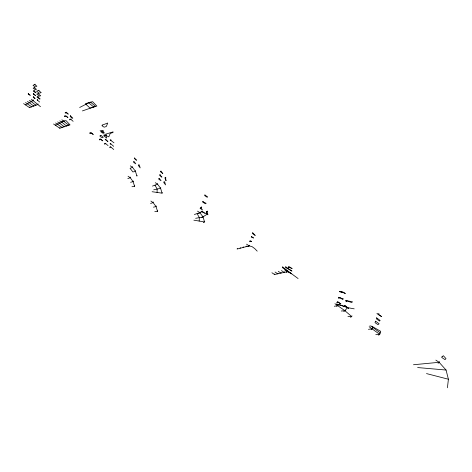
<?xml version="1.0" encoding="UTF-8"?>
<svg xmlns="http://www.w3.org/2000/svg" width="472" height="472" viewBox="0 0 472 472"><rect width="100%" height="100%" fill="white"/><g stroke="black" fill="none" stroke-linecap="round" stroke-linejoin="round"><path stroke-width="0.71" d="M157.07 192.44L157.141 189.06L155.005 185.16M199.184 221.067L199.343 217.639L197.131 213.615M447.426 387.777L448.4 379.234L446.064 370.042L439.119 362.301L435.851 360.124M25.541 104.253L25.458 104.872L29.577 107.657L37.931 104.495L38.02 103.864M28.373 94.081L28.456 93.444L28.167 93.94L30.255 95.344L28.42 93.727M31.73 106.247L31.648 106.873L27.4 103.793L27.482 103.167M33.813 105.457L33.73 106.082L29.352 102.701L29.435 102.076M29.577 107.657L29.659 107.032M35.913 104.66L35.825 105.291L31.317 101.61L31.4 100.978M33.382 99.875L33.294 100.506L25.458 104.872L23.6 103.61M37.565 100.247L37.654 99.616L37.081 99.834L39.636 102.029M55.602 124.708L55.501 125.34L59.814 128.248L70.027 124.885L65.991 120.578L62.516 121.522M62.121 126.879L62.021 127.505L57.578 124.289L57.678 123.658M64.345 126.13L64.239 126.761L59.667 123.239L59.767 122.602M59.814 128.248L59.914 127.623M66.581 125.375L66.475 126.012L61.767 122.177L61.867 121.54M63.98 120.472L63.879 121.109L55.501 125.34L53.56 124.012M67.36 125.676L68.723 125.257L68.829 124.62M101.014 131.198L100.89 131.847L103.002 133.251L104.082 132.945L103.132 130.49L101.014 131.198L104.082 132.945M378.609 335.238L379.683 334.318L380.745 331.35L371.96 326.317L369.883 325.892M130.355 177.077L130.213 177.714L133.139 181.667L134.603 186.434L131.965 186.717M132.65 166.693L132.508 167.336L135.458 171.312L136.927 176.127L137.069 175.484M133.281 181.036L133.139 181.667L130.602 182.28M135.6 170.663L135.458 171.312L132.892 171.961L130.071 168.315L132.508 167.336L130.319 165.861M134.603 186.434L134.744 185.803M153.252 201.963L153.099 202.594L156.079 206.618L157.536 211.415L154.804 211.627M157.719 183.567L157.559 184.216L160.592 188.281L162.067 193.166L152.12 191.72M156.238 205.987L156.079 206.618L153.447 207.161M160.751 187.632L160.592 188.281L153.719 189.838M157.536 211.415L157.689 210.789M162.067 193.166L162.226 192.517M200.087 212.081L199.904 212.736L198.635 213.35M203.255 216.3L203.072 216.955L204.541 221.952L203.285 222.583M204.73 221.303L204.541 221.952L193.88 220.182M237.339 248.39L237.133 249.039L249.127 245.894L251.983 246.59L254.703 248.555L257.205 251.151M240.1 248.26L240.313 247.611M243.092 247.475L243.304 246.827M246.101 246.691L246.313 246.036M249.983 241.092L249.765 241.758L250.986 241.068L251.635 241.505L249.983 241.092L250.172 240.578M247.906 246.59L249.127 245.894L249.346 245.239M271.925 272.739L274.568 274.533L274.798 273.884M277.973 273.17L277.743 273.825L275.087 272.019M281.17 272.456L280.934 273.111L278.262 271.306M284.392 271.73L284.15 272.391L281.465 270.58M286.203 272.427L287.389 271.665L287.631 271.005M371.96 326.317L372.709 327.326L372.166 328.777L371.086 329.686M338.094 304.971L336.695 306.481M354.201 308.847L347.475 307.614L338.347 304.381L337.816 305.638L334.294 306.263M345.238 310.086L343.834 311.608M352.041 315.927L350.643 317.461M372.473 328.111L372.166 328.777L368.443 329.332M375.795 334.495L379.683 334.318L379.989 333.651M438.122 363.322L439.479 361.629M347.475 307.614L344.949 310.747L341.268 311.007M194.375 214.483L199.904 212.736L202.258 211.232L204.476 213.055M100.111 130.614L100.465 130.366M206.335 211.898L207.568 211.09L207.379 211.751L206.111 212.365L207.945 214.801L207.001 211.574M110.837 143.883L110.253 144.225L110.224 143.364M79.656 107.486L89.527 102.43M201.809 217.574L207.237 214.188L201.52 211.822M127.806 178.652L130.213 177.714L128.048 176.239M152.462 186.092L157.559 184.216L155.294 182.688M110.92 147.111L109.587 147.577L110.295 146.58L113.746 149.506M82.411 110.92L94.642 106.66M150.592 203.462L153.099 202.594L150.869 201.06M105.799 143.683L104.465 144.143L104.589 143.494L105.268 143.234L108.076 145.612M88.541 102.713L85.314 103.775L90.093 108.088L96.86 106.082L92.595 101.669L88.541 102.713L93.662 106.967M105.415 134.255L113.085 131.883L112.955 132.543L110.259 133.364L108.814 136.839L104.035 134.715M70.977 119.475L69.62 119.882L69.726 119.239L70.47 119.044L73.148 121.322M274.568 274.533L287.389 271.665L291.159 273.459L298.097 278.551M195.644 218.318L203.072 216.955L199.904 212.736L197.497 211.12M413.478 364.744L439.119 362.301M347.935 316.464L351.752 316.588L344.949 310.747L334.943 303.702M417.626 367.558L446.064 370.042M338.347 304.381L336.306 304.151L346.749 306.995M201.745 211.131L202.258 211.232M426.517 373.588L448.4 379.234M31.4 99.232L40.486 106.696M61.897 119.776L68.723 125.257M246.561 244.166L249.127 245.894M284.687 269.848L287.389 271.665M369.169 326.754L379.683 334.318M29.435 100.335L31.317 101.61M59.796 120.844L61.767 122.177M27.476 101.433L29.352 102.701M57.702 121.906L59.667 123.239M25.535 102.524L27.4 103.793M55.625 122.962L57.578 124.289M372.709 327.326L380.001 332.701M113.994 142.815L110.118 139.889L111.109 139.966L110.814 140.42M90.506 102.147L95.615 106.389M110.212 143.352L113.681 146.308M101.734 130.567L102.389 131.523M165.749 177.289L165.654 180.746L166.303 180.593L164.94 178.103L165.1 177.442L165.749 177.289M33.335 96.719L33.246 97.35L35.146 98.624L33.335 96.719M33.766 93.615L33.677 94.252L35.583 95.527L33.199 93.94L33.766 93.615M34.196 90.5L34.108 91.137L36.014 92.412L35.441 92.73L33.235 91.049L34.196 90.5M34.627 87.367L34.539 88.01L36.45 89.279L35.483 89.833L33.182 88.199L34.627 87.367M35.058 84.222L34.969 84.866L36.887 86.134L35.435 86.972L33.034 85.397L35.058 84.222M38.09 96.506L38.002 97.144L40.149 98.884L39.571 99.108L36.922 96.961L38.09 96.506M38.533 93.385L38.444 94.028L40.675 95.722L39.495 96.182L36.751 94.087L38.533 93.385M38.975 90.252L38.887 90.895L41.206 92.541L39.412 93.249L36.55 91.214L38.975 90.252M64.711 115.988L64.611 116.625L65.968 116.224L67.962 117.557L65.809 115.723L64.711 115.988M65.284 112.472L65.183 113.115L66.275 112.849L68.275 114.183L66.416 112.212L65.284 112.472M70.31 115.723L70.204 116.366L72.074 118.348L72.818 118.147L70.31 115.723M89.975 132.897L89.857 133.541L91.202 133.104L93.273 134.485L91.037 132.591L89.975 132.897M99.468 139.252L99.344 139.895L100.683 139.446L102.784 140.851L100.524 138.933L99.468 139.252M100.147 135.706L100.023 136.355L102.129 137.759L103.179 137.44L101.232 135.387L100.147 135.706M102.176 125.127L102.046 125.788L104.17 127.186L106.3 126.49L107.734 123.027L102.176 125.127M105.427 139.222L105.297 139.871L105.982 139.618L107.94 141.677L105.114 139.269L105.427 139.222M106.265 134.939L105.822 135.659L106.778 138.119L103.622 135.741L106.265 134.939M133.747 161.707L133.605 162.362L135.812 163.837L134.113 161.56L133.747 161.707M134.567 157.996L134.426 158.651L136.638 160.126L136.266 160.273L134.567 157.996M138.626 164.97L138.479 165.625L140.178 167.908L139.24 164.811L138.626 164.97M158.934 178.558L158.775 179.212L161.064 180.746L159.324 178.416L158.934 178.558M159.843 174.829L159.683 175.484L161.979 177.012L161.589 177.159L160.232 174.681L159.843 174.829M160.722 171.218L160.557 171.879L162.864 173.407L162.474 173.554L161.111 171.07L160.722 171.218M163.99 181.938L163.825 182.593L165.578 184.93L164.634 181.791L163.99 181.938M201.509 207.037L201.32 207.698L200.051 208.305L202.482 209.928L200.659 207.509L201.509 207.037M203.078 201.473L202.889 202.134L205.326 203.757L206.17 203.29L202.647 201.792L203.078 201.473M204.907 194.971L204.718 195.644L207.173 197.267L207.591 196.954L204.907 194.971M251.499 236.49L251.281 237.156L253.582 238.012L251.499 236.49M252.709 232.796L252.49 233.469L255.228 235.434L252.709 232.796M379.948 320.335L379.671 321.107L376.627 319.078L376.933 318.405L376.426 317.762L379.948 320.335M282.669 266.945L282.427 267.618L291.425 273.784L282.669 266.945M285.761 266.827L285.513 267.494L291.944 271.087L285.761 266.827M288.486 266.887L288.239 267.553L289.424 266.804L292.144 268.627L288.486 266.887M375.588 321.19L374.992 322.63L378.025 324.659L379.099 323.757L375.588 321.19M343.103 298.87L342.814 299.561L339.893 297.608L338.76 298.446L339.043 297.767L338.501 297.242L343.103 298.87M337.161 302.257L336.878 302.924L338.011 302.08L340.92 304.033L337.462 301.561L337.161 302.257M341.545 291.808L341.256 292.493L342.395 291.661L345.333 293.608L344.767 293.094L339.309 291.625L341.545 291.808M344.188 306.127L343.899 306.8L345.02 305.944L348.507 308.434L344.861 305.307L344.188 306.127M346.324 301.118L346.035 301.791L347.162 300.941L351.782 302.582L352.436 301.767L345.587 300.499L346.324 301.118M378.975 313.957L378.662 314.641L381.724 316.665L376.862 313.591L378.975 313.957M442.069 356.773L441.703 357.452L445.007 359.64L445.993 358.626L443.385 355.729L442.069 356.773"/></g></svg>
